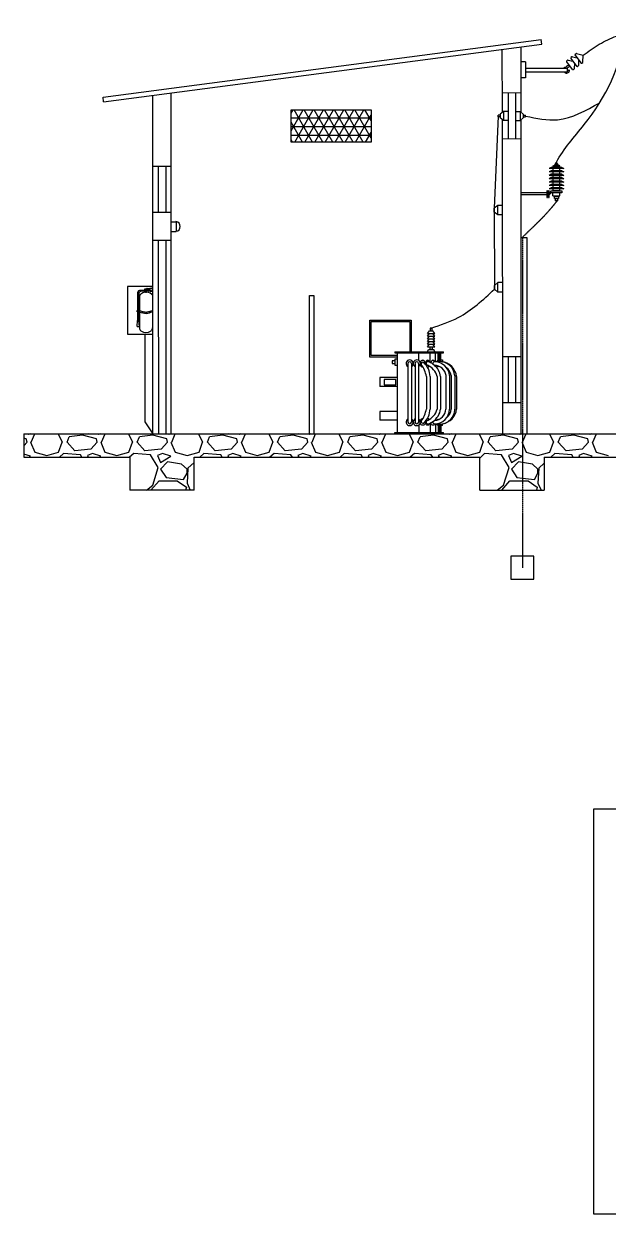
# Model space of a CAD drawing. Header units: millimetres. Extents: x -16096 to -1914, y 2268 to 15991.
# Drawn here: x -16096 to -9752, y 3068 to 15991 of the extents above; entities that cross this region are included whole.
import ezdxf

# ---------------------------------------------------------------- set-up
doc = ezdxf.new("R2010")
doc.units = ezdxf.units.MM
doc.linetypes.add('ACAD_ISO04W100', pattern=[30, 24, -3, 0, -3])
for name, color, linetype, lineweight in [('ATERRAMENTO', 1, 'ACAD_ISO04W100', 9), ('C ALIMENTAÇÃO', 6, 'Continuous', 60), ('EQUIPAMENTOS', 2, 'Continuous', 30)]:
    doc.layers.add(name, color=color, linetype=linetype, lineweight=lineweight)

msp = doc.modelspace()

# ---------------------------------------------------------------- hatches: boundary and pattern name
at = {"lineweight": -2}
h = msp.add_hatch(dxfattribs=at)
h.set_pattern_fill('NET3', color=256, scale=30)
h.set_pattern_definition([(0, (3879.74, 17.905), (0, 95.25), []), (60, (3879.74, 17.905), (-82.4889, 47.625), []), (120, (3879.74, 17.905), (-82.4889, -47.625), [])])
h.paths.add_polyline_path([(-13195, 15058), (-13195, 14708), (-12325, 14708), (-12325, 15058)])
at = {"layer": 'EQUIPAMENTOS', "lineweight": -2}
h = msp.add_hatch(color=256, dxfattribs=at)
h.dxf.hatch_style = 1
h.paths.add_polyline_path([(-10408, 14106), (-10404, 14106), (-10404, 14179), (-10408, 14179)])
h = msp.add_hatch(color=256, dxfattribs=at)
h.dxf.hatch_style = 1
h.paths.add_polyline_path([(-10276, 14179), (-10276, 14183), (-10349, 14183), (-10349, 14179)])
h = msp.add_hatch(color=256, dxfattribs=at)
h.dxf.hatch_style = 1
h.paths.add_polyline_path([(-10313, 14123), (-10330, 14123), (-10330, 14116), (-10313, 14116)])
h.paths.add_polyline_path([(-10295, 14123), (-10313, 14123), (-10313, 14116), (-10295, 14116)])

# ---------------------------------------------------------------- linework, layer by layer
at = {"lineweight": -2}
for p, q in [((-15235, 15194), (-10479, 15821)), ((-15231, 15144), (-10472, 15771)), ((-10472, 15771), (-10479, 15821)), ((-10900, 15030), (-10901, 15715)), ((-10696, 15030), (-10696, 15742)), ((-10651, 15578), (-10696, 15578)), ((-10651, 15578), (-10651, 15403)), ((-10651, 15510), (-10196, 15510)), ((-10196, 15510), (-10196, 15470)), ((-10651, 15403), (-10696, 15403)), ((-10651, 15470), (-10196, 15470)), ((-15231, 15144), (-15235, 15194)), ((-14696, 11541), (-14696, 15214)), ((-14496, 11541), (-14496, 15241)), ((-10696, 15241), (-10900, 15240)), ((-10838, 15240), (-10838, 14740)), ((-10758, 15241), (-10758, 14741)), ((-13195, 14708), (-13195, 15058)), ((-13195, 15058), (-12325, 15058)), ((-12325, 15058), (-12325, 14708)), ((-10923, 14999), (-10948, 14999)), ((-10948, 14981), (-10948, 14999)), ((-10888, 15040), (-10923, 15010)), ((-10923, 15010), (-10923, 14970)), ((-10838, 15040), (-10888, 15040)), ((-10888, 15040), (-10887, 14941)), ((-10758, 15041), (-10709, 15041)), ((-10709, 15041), (-10709, 14941)), ((-10709, 15041), (-10673, 15011)), ((-10673, 15011), (-10674, 14970)), ((-10673, 14999), (-10648, 14999)), ((-10648, 14982), (-10648, 14999)), ((-10923, 14981), (-10948, 14981)), ((-10887, 14941), (-10923, 14970)), ((-10896, 11541), (-10900, 14951)), ((-10838, 14941), (-10887, 14941)), ((-10758, 14941), (-10709, 14941)), ((-10709, 14941), (-10674, 14970)), ((-10696, 11541), (-10696, 14951)), ((-10673, 14982), (-10648, 14981)), ((-10696, 14741), (-10900, 14740)), ((-12325, 14708), (-13195, 14708)), ((-14496, 14441), (-14696, 14441)), ((-14636, 14441), (-14636, 13941)), ((-14556, 14441), (-14556, 13941)), ((-10416, 14179), (-10419, 14179)), ((-10404, 14179), (-10408, 14179)), ((-10393, 14179), (-10396, 14179)), ((-10951, 14020), (-10988, 13990)), ((-10988, 13947), (-10988, 13990)), ((-10899, 14020), (-10951, 14020)), ((-10951, 13916), (-10951, 14020)), ((-14496, 13941), (-14696, 13941)), ((-14496, 13843), (-14444, 13843)), ((-14444, 13843), (-14444, 13738)), ((-10951, 13916), (-10988, 13947)), ((-10899, 13916), (-10951, 13916)), ((-14496, 13738), (-14444, 13738)), ((-14696, 13641), (-14496, 13641)), ((-14636, 13641), (-14634, 11541)), ((-14556, 13641), (-14556, 11541)), ((-10696, 13673), (-10636, 13673)), ((-10636, 13673), (-10636, 11541)), ((-10950, 13183), (-10987, 13152)), ((-10898, 13183), (-10950, 13183)), ((-10950, 13079), (-10950, 13183)), ((-14696, 13141), (-14972, 13141)), ((-14972, 13141), (-14972, 12622)), ((-14861, 13072), (-14861, 12769)), ((-14846, 13072), (-14846, 12769)), ((-14779, 13097), (-14829, 13097)), ((-14779, 13087), (-14824, 13087)), ((-14764, 13114), (-14785, 13112)), ((-14785, 13112), (-14785, 13100)), ((-14785, 13100), (-14779, 13099)), ((-14779, 13076), (-14779, 13102)), ((-14766, 13102), (-14772, 13102)), ((-14769, 13102), (-14769, 13105)), ((-14769, 13105), (-14769, 13099)), ((-14761, 13114), (-14764, 13114)), ((-14761, 13113), (-14764, 13113)), ((-14761, 13113), (-14764, 13112)), ((-14753, 13115), (-14760, 13114)), ((-14758, 13107), (-14760, 13106)), ((-14759, 13076), (-14759, 13102)), ((-14710, 13092), (-14759, 13102)), ((-14756, 13107), (-14757, 13107)), ((-14754, 13111), (-14756, 13107)), ((-14754, 13111), (-14753, 13111)), ((-14706, 13120), (-14752, 13115)), ((-14752, 13111), (-14715, 13115)), ((-14715, 13115), (-14706, 13120)), ((-14710, 13092), (-14706, 13087)), ((-14710, 13087), (-14706, 13087)), ((-10987, 13110), (-10987, 13152)), ((-10950, 13079), (-10987, 13110)), ((-10898, 13079), (-10950, 13079)), ((-14841, 13025), (-14841, 12880)), ((-14699, 13045), (-14699, 12692)), ((-12996, 11541), (-12996, 13041)), ((-12996, 13041), (-12946, 13041)), ((-12946, 13041), (-12946, 11541)), ((-14865, 12865), (-14865, 12880)), ((-14861, 12880), (-14865, 12880)), ((-14861, 12865), (-14865, 12865)), ((-14841, 12880), (-14846, 12880)), ((-14841, 12865), (-14846, 12865)), ((-14841, 12865), (-14841, 12692)), ((-14867, 12704), (-14861, 12769)), ((-14867, 12704), (-14842, 12704)), ((-14842, 12704), (-14846, 12769)), ((-14696, 12691), (-14696, 12691)), ((-12339, 12374), (-12339, 12774)), ((-12339, 12774), (-11889, 12774)), ((-12324, 12389), (-12324, 12759)), ((-12324, 12759), (-11904, 12759)), ((-11904, 12759), (-11904, 12429)), ((-11889, 12774), (-11889, 12429)), ((-14972, 12622), (-14696, 12622)), ((-14781, 12622), (-14781, 11669)), ((-12039, 12374), (-12339, 12374)), ((-12039, 12389), (-12324, 12389)), ((-10697, 12376), (-10897, 12376)), ((-10837, 12376), (-10837, 11876)), ((-10757, 12376), (-10757, 11876)), ((-10697, 11876), (-10897, 11876)), ((-14781, 11669), (-14696, 11541)), ((-16096, 11541), (-16096, 11285)), ((-16096, 11541), (-9296, 11541)), ((-14496, 11541), (-10696, 11541)), ((-10896, 11541), (-10696, 11541)), ((-16096, 11285), (-14946, 11285)), ((-14946, 11285), (-14946, 10930)), ((-14246, 11285), (-11146, 11285)), ((-14246, 10930), (-14246, 11285)), ((-11146, 10930), (-11146, 11285)), ((-10446, 11285), (-9296, 11285)), ((-10446, 11285), (-10446, 10930)), ((-14246, 10930), (-14946, 10930)), ((-11146, 10930), (-10446, 10930)), ((-10808, 10211), (-10808, 9961)), ((-10558, 10211), (-10808, 10211)), ((-10558, 9961), (-10558, 10211)), ((-10808, 9961), (-10558, 9961)), ((-9909, 7468), (-6509, 7468)), ((-9909, 3068), (-9909, 7468)), ((-9039, 3068), (-9909, 3068))]:
    msp.add_line(p, q, dxfattribs=at)
at = {"linetype": 'Continuous', "lineweight": -2}
for p, q in [((-16046, 11532), (-16096, 11536)), ((-16029, 11541), (-16046, 11532)), ((-16015, 11448), (-15976, 11541)), ((-15723, 11541), (-15680, 11448)), ((-15627, 11448), (-15604, 11509)), ((-15459, 11524), (-15604, 11509)), ((-15307, 11486), (-15459, 11524)), ((-15284, 11532), (-15395, 11541)), ((-15267, 11541), (-15284, 11532)), ((-15253, 11448), (-15214, 11541)), ((-14961, 11541), (-14918, 11448)), ((-14865, 11448), (-14842, 11509)), ((-14697, 11524), (-14842, 11509)), ((-14545, 11486), (-14697, 11524)), ((-14522, 11532), (-14633, 11541)), ((-14505, 11541), (-14522, 11532)), ((-14491, 11448), (-14452, 11541)), ((-14199, 11541), (-14156, 11448)), ((-14103, 11448), (-14080, 11509)), ((-13935, 11524), (-14080, 11509)), ((-13783, 11486), (-13935, 11524)), ((-13760, 11532), (-13871, 11541)), ((-13743, 11541), (-13760, 11532)), ((-13729, 11448), (-13690, 11541)), ((-13437, 11541), (-13394, 11448)), ((-13341, 11448), (-13318, 11509)), ((-13173, 11524), (-13318, 11509)), ((-13021, 11486), (-13173, 11524)), ((-12998, 11532), (-13109, 11541)), ((-12981, 11541), (-12998, 11532)), ((-12967, 11448), (-12928, 11541)), ((-12675, 11541), (-12632, 11448)), ((-12579, 11448), (-12556, 11509)), ((-12411, 11524), (-12556, 11509)), ((-12259, 11486), (-12411, 11524)), ((-12236, 11532), (-12347, 11541)), ((-12219, 11541), (-12236, 11532)), ((-12205, 11448), (-12166, 11541)), ((-11913, 11541), (-11870, 11448)), ((-11817, 11448), (-11794, 11509)), ((-11649, 11524), (-11794, 11509)), ((-11497, 11486), (-11649, 11524)), ((-11474, 11532), (-11585, 11541)), ((-11457, 11541), (-11474, 11532)), ((-11443, 11448), (-11404, 11541)), ((-11151, 11541), (-11108, 11448)), ((-11055, 11448), (-11032, 11509)), ((-10887, 11524), (-11032, 11509)), ((-10735, 11486), (-10887, 11524)), ((-10712, 11532), (-10823, 11541)), ((-10695, 11541), (-10712, 11532)), ((-10681, 11448), (-10642, 11541)), ((-10389, 11541), (-10346, 11448)), ((-10293, 11448), (-10270, 11509)), ((-10125, 11524), (-10270, 11509)), ((-9973, 11486), (-10125, 11524)), ((-9950, 11532), (-10061, 11541)), ((-9933, 11541), (-9950, 11532)), ((-9919, 11448), (-9880, 11541)), ((-16069, 11486), (-16096, 11493)), ((-16061, 11448), (-16096, 11409)), ((-16061, 11448), (-16069, 11486)), ((-16023, 11448), (-15977, 11341)), ((-15718, 11341), (-15680, 11448)), ((-15543, 11356), (-15627, 11448)), ((-15299, 11448), (-15368, 11372)), ((-15299, 11448), (-15307, 11486)), ((-15261, 11448), (-15215, 11341)), ((-14956, 11341), (-14918, 11448)), ((-14781, 11356), (-14865, 11448)), ((-14537, 11448), (-14606, 11372)), ((-14537, 11448), (-14545, 11486)), ((-14499, 11448), (-14453, 11341)), ((-14194, 11341), (-14156, 11448)), ((-14019, 11356), (-14103, 11448)), ((-13775, 11448), (-13844, 11372)), ((-13775, 11448), (-13783, 11486)), ((-13737, 11448), (-13691, 11341)), ((-13432, 11341), (-13394, 11448)), ((-13257, 11356), (-13341, 11448)), ((-13013, 11448), (-13082, 11372)), ((-13013, 11448), (-13021, 11486)), ((-12975, 11448), (-12929, 11341)), ((-12670, 11341), (-12632, 11448)), ((-12495, 11356), (-12579, 11448)), ((-12251, 11448), (-12320, 11372)), ((-12251, 11448), (-12259, 11486)), ((-12213, 11448), (-12167, 11341)), ((-11908, 11341), (-11870, 11448)), ((-11733, 11356), (-11817, 11448)), ((-11489, 11448), (-11558, 11372)), ((-11489, 11448), (-11497, 11486)), ((-11451, 11448), (-11405, 11341)), ((-11146, 11341), (-11108, 11448)), ((-10971, 11356), (-11055, 11448)), ((-10727, 11448), (-10796, 11372)), ((-10727, 11448), (-10735, 11486)), ((-10689, 11448), (-10683, 11434)), ((-10683, 11434), (-10643, 11341)), ((-10384, 11341), (-10346, 11448)), ((-10209, 11356), (-10293, 11448)), ((-9965, 11448), (-10034, 11372)), ((-9965, 11448), (-9973, 11486)), ((-9927, 11448), (-9881, 11341)), ((-16023, 11296), (-16096, 11320)), ((-16041, 11285), (-16023, 11296)), ((-15977, 11341), (-15848, 11303)), ((-15848, 11303), (-15718, 11341)), ((-15665, 11326), (-15710, 11285)), ((-15482, 11311), (-15665, 11326)), ((-15368, 11372), (-15543, 11356)), ((-15466, 11285), (-15482, 11311)), ((-15352, 11326), (-15406, 11303)), ((-15406, 11303), (-15398, 11285)), ((-15261, 11296), (-15352, 11326)), ((-15279, 11285), (-15261, 11296)), ((-15215, 11341), (-15086, 11303)), ((-15086, 11303), (-14956, 11341)), ((-14903, 11326), (-14948, 11285)), ((-14720, 11311), (-14903, 11326)), ((-14606, 11372), (-14781, 11356)), ((-14636, 11174), (-14720, 11311)), ((-14590, 11326), (-14644, 11303)), ((-14644, 11303), (-14613, 11227)), ((-14613, 11227), (-14499, 11296)), ((-14499, 11296), (-14590, 11326)), ((-14453, 11341), (-14324, 11303)), ((-14324, 11303), (-14194, 11341)), ((-14141, 11326), (-14186, 11285)), ((-13958, 11311), (-14141, 11326)), ((-13844, 11372), (-14019, 11356)), ((-13942, 11285), (-13958, 11311)), ((-13828, 11326), (-13882, 11303)), ((-13882, 11303), (-13874, 11285)), ((-13737, 11296), (-13828, 11326)), ((-13755, 11285), (-13737, 11296)), ((-13691, 11341), (-13562, 11303)), ((-13562, 11303), (-13432, 11341)), ((-13379, 11326), (-13424, 11285)), ((-13196, 11311), (-13379, 11326)), ((-13082, 11372), (-13257, 11356)), ((-13180, 11285), (-13196, 11311)), ((-13066, 11326), (-13120, 11303)), ((-13120, 11303), (-13112, 11285)), ((-12975, 11296), (-13066, 11326)), ((-12993, 11285), (-12975, 11296)), ((-12929, 11341), (-12800, 11303)), ((-12800, 11303), (-12670, 11341)), ((-12617, 11326), (-12662, 11285)), ((-12434, 11311), (-12617, 11326)), ((-12320, 11372), (-12495, 11356)), ((-12418, 11285), (-12434, 11311)), ((-12304, 11326), (-12358, 11303)), ((-12358, 11303), (-12350, 11285)), ((-12213, 11296), (-12304, 11326)), ((-12231, 11285), (-12213, 11296)), ((-12167, 11341), (-12038, 11303)), ((-12038, 11303), (-11908, 11341)), ((-11855, 11326), (-11900, 11285)), ((-11672, 11311), (-11855, 11326)), ((-11558, 11372), (-11733, 11356)), ((-11656, 11285), (-11672, 11311)), ((-11542, 11326), (-11596, 11303)), ((-11596, 11303), (-11588, 11285)), ((-11451, 11296), (-11542, 11326)), ((-11469, 11285), (-11451, 11296)), ((-11405, 11341), (-11276, 11303)), ((-11276, 11303), (-11146, 11341)), ((-11093, 11326), (-11146, 11277)), ((-10910, 11311), (-11093, 11326)), ((-10796, 11372), (-10971, 11356)), ((-10826, 11174), (-10910, 11311)), ((-10780, 11326), (-10834, 11303)), ((-10834, 11303), (-10803, 11227)), ((-10803, 11227), (-10689, 11296)), ((-10689, 11296), (-10780, 11326)), ((-10643, 11341), (-10514, 11303)), ((-10514, 11303), (-10384, 11341)), ((-10331, 11326), (-10376, 11285)), ((-10148, 11311), (-10331, 11326)), ((-10034, 11372), (-10209, 11356)), ((-10132, 11285), (-10148, 11311)), ((-10018, 11326), (-10072, 11303)), ((-10072, 11303), (-10064, 11285)), ((-9927, 11296), (-10018, 11326)), ((-9945, 11285), (-9927, 11296)), ((-9881, 11341), (-9752, 11303)), ((-14697, 10983), (-14636, 11174)), ((-14537, 11235), (-14613, 11158)), ((-14613, 11158), (-14552, 11067)), ((-14385, 11212), (-14537, 11235)), ((-14324, 11158), (-14385, 11212)), ((-14316, 11166), (-14324, 11006)), ((-14324, 11113), (-14324, 11158)), ((-14246, 11230), (-14316, 11166)), ((-10887, 10983), (-10826, 11174)), ((-10727, 11235), (-10803, 11158)), ((-10803, 11158), (-10742, 11067)), ((-10683, 11228), (-10727, 11235)), ((-10575, 11212), (-10683, 11228)), ((-10514, 11158), (-10575, 11212)), ((-10506, 11166), (-10514, 11006)), ((-10514, 11113), (-10514, 11158)), ((-10446, 11220), (-10506, 11166)), ((-14718, 10930), (-14628, 11029)), ((-14628, 11029), (-14430, 11029)), ((-14552, 11067), (-14362, 11044)), ((-14430, 11029), (-14331, 10960)), ((-14362, 11044), (-14324, 11113)), ((-14324, 11006), (-14291, 10930)), ((-10908, 10930), (-10818, 11029)), ((-10818, 11029), (-10683, 11029)), ((-10742, 11067), (-10683, 11060)), ((-10683, 11060), (-10552, 11044)), ((-10683, 11029), (-10620, 11029)), ((-10620, 11029), (-10521, 10960)), ((-10552, 11044), (-10514, 11113)), ((-10514, 11006), (-10481, 10930)), ((-14766, 10930), (-14697, 10983)), ((-14331, 10960), (-14340, 10930)), ((-10956, 10930), (-10887, 10983)), ((-10521, 10960), (-10530, 10930))]:
    msp.add_line(p, q, dxfattribs=at)
at = {"lineweight": -2}
for centre, radius in [((-14769, 13102), 10), ((-14769, 13102), 9), ((-14769, 13102), 3.23), ((-14764, 13112), 0.392)]:
    msp.add_circle(centre, radius, dxfattribs=at)
for centre, radius, start, end in [((-14450, 13791), 52.7, 276.0918, 83.9082), ((-14832, 13068), 29.4, 84.7894, 173.1337), ((-14825, 13065), 22, 86.9419, 163.1334), ((-14801, 13025), 40, 127.1524, 180), ((-14769, 12983), 93.9, 96.1149, 127.1524), ((-14769, 12983), 93.9, 41.532, 83.8851), ((-14801, 12692), 40, 180, 233.7973), ((-14739, 12692), 40, 306.2027, 0), ((-14770, 12734), 93.2, 233.7973, 306.2027)]:
    msp.add_arc(centre, radius, start, end, dxfattribs=at)
msp.add_ellipse((-14757, 13113), major_axis=(-1.02, 7.32), ratio=0.638189, dxfattribs=at)
for points in [[(-14785, 13106), (-14782, 13104), (-14780, 13105), (-14778, 13105)], [(-14779, 13086), (-14770, 13084), (-14759, 13086)], [(-14759, 13096), (-14750, 13095), (-14742, 13091), (-14728, 13091), (-14721, 13087), (-14710, 13087)], [(-14841, 12865), (-14766, 12848), (-14699, 12865)], [(-14861, 12789), (-14853, 12788), (-14846, 12789)], [(-14861, 12769), (-14853, 12768), (-14846, 12769)]]:
    msp.add_spline(points, degree=3, dxfattribs=at)
for points, knots in [([(-14779, 13080), (-14779, 13080), (-14779, 13080), (-14778, 13080), (-14777, 13080), (-14775, 13080), (-14774, 13079), (-14772, 13079), (-14771, 13079), (-14770, 13079), (-14770, 13079), (-14769, 13079), (-14768, 13079), (-14767, 13079), (-14766, 13079), (-14763, 13080), (-14762, 13080), (-14759, 13080), (-14759, 13080), (-14759, 13081)], [1.162285, 1.162285, 1.162285, 1.162285, 1.474888, 1.474888, 4.424663, 4.424663, 6.742608, 6.742608, 8.556624, 8.556624, 9.696752, 9.696752, 10.836881, 10.836881, 13.117138, 13.117138, 18.383537, 18.383537, 19.16198, 19.16198, 19.16198, 19.16198]), ([(-14757, 13120), (-14758, 13120), (-14758, 13119), (-14759, 13119), (-14759, 13119), (-14759, 13118), (-14760, 13118), (-14760, 13117), (-14760, 13116), (-14760, 13115), (-14760, 13114), (-14760, 13112), (-14760, 13111), (-14759, 13109), (-14759, 13109), (-14758, 13108), (-14758, 13107), (-14757, 13107), (-14756, 13107), (-14756, 13107), (-14755, 13107), (-14755, 13107), (-14754, 13108), (-14754, 13108), (-14754, 13109), (-14753, 13110), (-14753, 13110), (-14753, 13112), (-14753, 13112), (-14753, 13114), (-14753, 13115), (-14753, 13116), (-14754, 13117), (-14754, 13118), (-14755, 13118), (-14755, 13119), (-14756, 13119), (-14757, 13120), (-14757, 13120), (-14757, 13120), (-14757, 13120), (-14757, 13120)], [0, 0, 0, 0, 0.285789, 0.285789, 0.571579, 0.571579, 0.857368, 0.857368, 1.143157, 1.143157, 1.554146, 1.554146, 1.965134, 1.965134, 2.376122, 2.376122, 2.695797, 2.695797, 3.015471, 3.015471, 3.335145, 3.335145, 3.65482, 3.65482, 3.974494, 3.974494, 4.294168, 4.294168, 4.613843, 4.613843, 4.933517, 4.933517, 5.253191, 5.253191, 5.572866, 5.572866, 5.89254, 5.89254, 6.212214, 6.212214, 6.283185, 6.283185, 6.283185, 6.283185]), ([(-14841, 12880), (-14830, 12876), (-14824, 12874), (-14814, 12870), (-14809, 12869), (-14799, 12866), (-14794, 12865), (-14784, 12863), (-14780, 12863), (-14773, 12862), (-14772, 12862), (-14769, 12862), (-14768, 12862), (-14765, 12862), (-14764, 12862), (-14760, 12863), (-14758, 12863), (-14753, 12863), (-14749, 12864), (-14741, 12866), (-14737, 12867), (-14727, 12870), (-14721, 12872), (-14711, 12875), (-14708, 12876), (-14699, 12880)], [0, 0, 0, 0, 16.598007, 16.598007, 33.196013, 33.196013, 49.79402, 49.79402, 66.392027, 66.392027, 73.257105, 73.257105, 76.60497, 76.60497, 83.3007, 83.3007, 89.99643, 89.99643, 103.38789, 103.38789, 116.77935, 116.77935, 137.217243, 137.217243, 146.540199, 146.540199, 146.540199, 146.540199]), ([(-14861, 12784), (-14859, 12783), (-14854, 12782), (-14848, 12783), (-14846, 12784)], [0, 0, 0, 0, 7.13002, 15.519382, 15.519382, 15.519382, 15.519382]), ([(-14861, 12779), (-14859, 12778), (-14859, 12778), (-14858, 12778), (-14857, 12777), (-14856, 12777), (-14855, 12777), (-14854, 12777), (-14854, 12777), (-14852, 12777), (-14851, 12777), (-14850, 12778), (-14849, 12778), (-14849, 12778), (-14849, 12778), (-14846, 12780)], [0, 0, 0, 0, 1.335042, 1.335042, 4.005125, 4.005125, 6.15749, 6.15749, 8.345678, 8.345678, 11.642915, 11.642915, 14.940152, 14.940152, 15.519382, 15.519382, 15.519382, 15.519382]), ([(-14861, 12774), (-14859, 12773), (-14854, 12772), (-14848, 12773), (-14846, 12774)], [0, 0, 0, 0, 7.13002, 15.519382, 15.519382, 15.519382, 15.519382])]:
    msp.add_open_spline(points, degree=3, knots=knots, dxfattribs=at)
at = {"layer": 'ATERRAMENTO', "lineweight": -2, "ltscale": 0.1}
msp.add_line((-10683, 13673), (-10683, 10086), dxfattribs=at)
at = {"layer": 'ATERRAMENTO', "lineweight": -2}
msp.add_arc((-10679, 13673), 4, 156.9052, 180, dxfattribs=at)
at = {"layer": 'ATERRAMENTO', "lineweight": -2, "ltscale": 0.1}
msp.add_open_spline([(-10313, 14062), (-10357, 14006), (-10431, 13915), (-10611, 13743), (-10683, 13674)], degree=3, knots=[0, 0, 0, 0, 331.183256, 549.219612, 549.219612, 549.219612, 549.219612], dxfattribs=at)
at = {"layer": 'C ALIMENTAÇÃO', "lineweight": -2}
for p, q in [((-10948, 14990), (-10988, 13990)), ((-10988, 13990), (-10987, 13110))]:
    msp.add_line(p, q, dxfattribs=at)
for points in [[(-10023, 15650), (-9848, 15770), (-9662, 15858), (-9113, 15991)], [(-10648, 14990), (-10301, 14950), (-9844, 15135)], [(-11673, 12688), (-11379, 12803), (-10987, 13110)]]:
    msp.add_spline(points, degree=3, dxfattribs=at)
msp.add_open_spline([(-10313, 14490), (-10237, 14635), (-9865, 15033), (-9595, 15537), (-9592, 15883)], degree=3, knots=[0, 0, 0, 0, 497.121642, 1567.918612, 1567.918612, 1567.918612, 1567.918612], dxfattribs=at)
at = {"layer": 'EQUIPAMENTOS', "lineweight": -2}
for p, q in [((-10111, 15649), (-10048, 15566)), ((-10100, 15666), (-10109, 15659)), ((-10094, 15668), (-10025, 15652)), ((-10026, 15577), (-10022, 15648)), ((-10203, 15579), (-10141, 15496)), ((-10192, 15596), (-10202, 15589)), ((-10166, 15530), (-10197, 15510)), ((-10186, 15598), (-10136, 15586)), ((-10157, 15614), (-10095, 15531)), ((-10146, 15631), (-10156, 15624)), ((-10140, 15633), (-10090, 15621)), ((-10118, 15507), (-10115, 15559)), ((-10084, 15530), (-10075, 15537)), ((-10072, 15542), (-10069, 15594)), ((-10038, 15565), (-10028, 15572)), ((-10131, 15495), (-10121, 15502)), ((-10320, 14472), (-10320, 14480)), ((-10320, 14480), (-10305, 14480)), ((-10315, 14480), (-10315, 14490)), ((-10315, 14490), (-10311, 14490)), ((-10315, 14489), (-10311, 14489)), ((-10315, 14481), (-10311, 14481)), ((-10311, 14480), (-10311, 14490)), ((-10305, 14472), (-10305, 14480)), ((-10370, 14432), (-10394, 14420)), ((-10232, 14420), (-10394, 14420)), ((-10370, 14395), (-10394, 14383)), ((-10232, 14383), (-10394, 14383)), ((-10370, 14358), (-10394, 14346)), ((-10232, 14346), (-10394, 14346)), ((-10255, 14432), (-10370, 14432)), ((-10255, 14395), (-10370, 14395)), ((-10255, 14358), (-10370, 14358)), ((-10349, 14449), (-10328, 14462)), ((-10349, 14179), (-10349, 14449)), ((-10349, 14449), (-10276, 14449)), ((-10328, 14462), (-10328, 14472)), ((-10328, 14472), (-10297, 14472)), ((-10328, 14462), (-10297, 14462)), ((-10297, 14462), (-10297, 14472)), ((-10276, 14449), (-10297, 14462)), ((-10276, 14179), (-10276, 14449)), ((-10255, 14432), (-10232, 14420)), ((-10255, 14395), (-10232, 14383)), ((-10255, 14358), (-10232, 14346)), ((-10370, 14321), (-10394, 14309)), ((-10232, 14309), (-10394, 14309)), ((-10370, 14284), (-10394, 14272)), ((-10232, 14272), (-10394, 14272)), ((-10370, 14247), (-10394, 14235)), ((-10232, 14235), (-10394, 14235)), ((-10255, 14321), (-10370, 14321)), ((-10255, 14284), (-10370, 14284)), ((-10255, 14247), (-10370, 14247)), ((-10255, 14321), (-10232, 14309)), ((-10255, 14284), (-10232, 14272)), ((-10255, 14247), (-10232, 14235)), ((-10419, 14155), (-10696, 14155)), ((-10419, 14134), (-10696, 14134)), ((-10419, 14179), (-10419, 14106)), ((-10419, 14106), (-10416, 14106)), ((-10416, 14106), (-10416, 14179)), ((-10396, 14150), (-10416, 14150)), ((-10396, 14134), (-10416, 14134)), ((-10408, 14179), (-10408, 14106)), ((-10408, 14106), (-10404, 14106)), ((-10404, 14106), (-10404, 14179)), ((-10396, 14179), (-10396, 14106)), ((-10396, 14106), (-10393, 14106)), ((-10370, 14210), (-10394, 14198)), ((-10232, 14198), (-10394, 14198)), ((-10393, 14106), (-10393, 14179)), ((-10376, 14174), (-10393, 14150)), ((-10371, 14155), (-10393, 14134)), ((-10364, 14174), (-10376, 14174)), ((-10371, 14174), (-10371, 14179)), ((-10371, 14179), (-10254, 14179)), ((-10254, 14155), (-10371, 14155)), ((-10255, 14210), (-10370, 14210)), ((-10351, 14123), (-10351, 14155)), ((-10351, 14123), (-10275, 14123)), ((-10349, 14183), (-10276, 14183)), ((-10335, 14096), (-10335, 14116)), ((-10335, 14116), (-10291, 14116)), ((-10335, 14096), (-10291, 14096)), ((-10330, 14116), (-10330, 14123)), ((-10325, 14068), (-10325, 14096)), ((-10301, 14096), (-10301, 14068)), ((-10295, 14116), (-10295, 14123)), ((-10291, 14116), (-10291, 14096)), ((-10275, 14123), (-10275, 14155)), ((-10255, 14210), (-10232, 14198)), ((-10254, 14179), (-10254, 14155)), ((-10301, 14068), (-10325, 14068)), ((-10317, 14068), (-10317, 14062)), ((-10317, 14062), (-10309, 14062)), ((-10309, 14068), (-10309, 14062)), ((-11683, 12688), (-11683, 12659)), ((-11664, 12688), (-11683, 12688)), ((-11664, 12659), (-11664, 12688)), ((-11712, 12630), (-11693, 12659)), ((-11712, 12602), (-11693, 12630)), ((-11712, 12630), (-11635, 12630)), ((-11712, 12573), (-11693, 12602)), ((-11712, 12602), (-11635, 12602)), ((-11712, 12544), (-11693, 12573)), ((-11712, 12573), (-11635, 12573)), ((-11712, 12515), (-11693, 12544)), ((-11712, 12544), (-11635, 12544)), ((-11693, 12659), (-11654, 12659)), ((-11693, 12630), (-11654, 12630)), ((-11693, 12602), (-11654, 12602)), ((-11693, 12573), (-11654, 12573)), ((-11693, 12544), (-11654, 12544)), ((-11635, 12630), (-11654, 12659)), ((-11635, 12602), (-11654, 12630)), ((-11635, 12573), (-11654, 12602)), ((-11635, 12544), (-11654, 12573)), ((-11635, 12515), (-11654, 12544)), ((-12068, 12429), (-11541, 12429)), ((-12068, 12429), (-12068, 12420)), ((-11570, 12420), (-12068, 12420)), ((-12068, 12420), (-11541, 12420)), ((-12039, 11553), (-12039, 12420)), ((-11808, 12335), (-11808, 12420)), ((-11712, 12486), (-11693, 12515)), ((-11712, 12515), (-11635, 12515)), ((-11712, 12486), (-11635, 12486)), ((-11712, 12429), (-11702, 12457)), ((-11702, 12457), (-11644, 12457)), ((-11693, 12515), (-11654, 12515)), ((-11683, 12457), (-11683, 12486)), ((-11664, 12457), (-11683, 12457)), ((-11683, 12314), (-11683, 12420)), ((-11664, 12486), (-11664, 12457)), ((-11635, 12486), (-11654, 12515)), ((-11635, 12429), (-11644, 12457)), ((-11625, 12323), (-11625, 12420)), ((-11596, 12338), (-11596, 12420)), ((-11582, 12325), (-11582, 12419)), ((-11570, 12325), (-11570, 12420)), ((-11541, 12420), (-11541, 12429)), ((-12097, 12333), (-12097, 12304)), ((-12068, 12333), (-12097, 12333)), ((-12097, 12304), (-12068, 12304)), ((-12068, 12352), (-12068, 12285)), ((-12039, 12352), (-12068, 12352)), ((-12068, 12285), (-12039, 12285)), ((-11926, 12304), (-11926, 11668)), ((-11888, 12304), (-11888, 11668)), ((-11849, 12304), (-11849, 11668)), ((-11811, 12304), (-11811, 11668)), ((-11570, 12325), (-11570, 12343)), ((-11570, 12343), (-11551, 12343)), ((-11561, 12323), (-11551, 12323)), ((-11551, 12343), (-11551, 12322)), ((-12039, 12150), (-12232, 12150)), ((-12232, 12150), (-12232, 12054)), ((-11725, 12162), (-11725, 11809)), ((-11686, 12162), (-11686, 11809)), ((-11609, 12162), (-11609, 11809)), ((-11571, 12162), (-11571, 11809)), ((-11513, 12172), (-11513, 11809)), ((-11474, 12172), (-11474, 11809)), ((-11455, 12172), (-11455, 11809)), ((-11417, 12172), (-11417, 11809)), ((-11397, 12162), (-11397, 11809)), ((-12039, 12054), (-12232, 12054)), ((-12183, 12131), (-12183, 12073)), ((-12058, 12131), (-12183, 12131)), ((-12183, 12073), (-12058, 12073)), ((-12058, 12073), (-12058, 12131)), ((-12039, 11784), (-12232, 11784)), ((-12232, 11784), (-12232, 11688)), ((-12039, 11688), (-12232, 11688)), ((-11808, 11637), (-11808, 11553)), ((-11683, 11657), (-11683, 11553)), ((-11625, 11648), (-11625, 11553)), ((-11596, 11633), (-11596, 11553)), ((-11584, 11646), (-11584, 11552)), ((-11570, 11646), (-11570, 11551)), ((-11570, 11646), (-11570, 11629)), ((-11558, 11648), (-11551, 11648)), ((-11551, 11629), (-11551, 11649)), ((-12068, 11553), (-11541, 11553)), ((-12068, 11543), (-12068, 11553)), ((-12068, 11543), (-11541, 11543)), ((-11551, 11629), (-11570, 11629)), ((-11541, 11543), (-11541, 11553))]:
    msp.add_line(p, q, dxfattribs=at)
for points in [[(-11765, 12338, 0.124474), (-11776, 12336, 0.105733), (-11785, 12328, 0.086865), (-11791, 12316, 0.077025), (-11793, 12302, 0.077025), (-11791, 12288, 0.086865), (-11785, 12276, 0.105733), (-11776, 12268, 0.124474), (-11765, 12266, 0.030527), (-11763, 12266, 0.105733)], [(-11738, 12298, 0.023333), (-11737, 12302, 0.077025), (-11740, 12316, 0.086865), (-11746, 12328, 0.105733), (-11755, 12336, 0.124474), (-11765, 12338, 0.124474)], [(-11712, 12338, 0.143664), (-11720, 12336, 0.107177), (-11729, 12327, 0.078117), (-11734, 12316, 0.065376), (-11736, 12301, 0.023268), (-11736, 12295, 0.078117)], [(-11690, 12317, 0.067728), (-11695, 12327, 0.107177), (-11703, 12336, 0.143664), (-11712, 12338)], [(-11654, 12338, 0.143664), (-11663, 12336, 0.107177), (-11671, 12327, 0.078117), (-11676, 12316, 0.019338), (-11677, 12311, 0.065376)], [(-11634, 12323, 0.029834), (-11637, 12327, 0.107177), (-11645, 12336, 0.143664), (-11654, 12338, 0.143664)], [(-11633, 12281, 0.134214), (-11632, 12284)], [(-11588, 12325, -0.032091), (-11590, 12329, 0.099714), (-11595, 12337, 0.194489), (-11600, 12339, 0.194489), (-11605, 12337, 0.099714), (-11610, 12329, 0.04089), (-11613, 12321)], [(-11610, 12280, 0.016369), (-11605, 12274, 0.194489), (-11600, 12272, 0.194489), (-11595, 12274, -0.410116), (-11593, 12274)], [(-11713, 12263, 0.02705), (-11712, 12263, 0.143664), (-11703, 12266, 0.107177), (-11695, 12274, 0.004622), (-11694, 12275, 0.065376)], [(-11792, 11677, -0.032489), (-11791, 11683, -0.086865), (-11785, 11695, -0.105733), (-11776, 11703, -0.137189), (-11763, 11706, -0.137189)], [(-11765, 11633, -0.124474), (-11776, 11635, -0.105733), (-11785, 11643, -0.086865), (-11791, 11655, -0.029325), (-11792, 11660, -0.029325)], [(-11738, 11673, -0.023333), (-11737, 11669, -0.077025), (-11740, 11655, -0.086865), (-11746, 11643, -0.105733), (-11755, 11635, -0.124474), (-11765, 11633, -0.124474)], [(-11712, 11633, -0.143664), (-11720, 11635, -0.107177), (-11729, 11644, -0.078117), (-11734, 11655, -0.065376), (-11736, 11670, -0.023268), (-11736, 11676, -0.078117)], [(-11713, 11708, -0.02705), (-11712, 11708, -0.143664), (-11703, 11705, -0.118353), (-11695, 11697), (-11695, 11697)], [(-11690, 11654, -0.067728), (-11695, 11644, -0.107177), (-11703, 11635, -0.143664), (-11712, 11633)], [(-11654, 11633, -0.143664), (-11663, 11635, -0.107177), (-11671, 11644, -0.078117), (-11676, 11655, -0.019338), (-11677, 11660, -0.065376)], [(-11634, 11648, -0.029834), (-11637, 11644, -0.107177), (-11645, 11635, -0.143664), (-11654, 11633, -0.143664)], [(-11633, 11690, -0.149533), (-11632, 11687)], [(-11588, 11646, 0.032091), (-11590, 11642, -0.099714), (-11595, 11634, -0.194489), (-11600, 11632, -0.194489), (-11605, 11634, -0.099714), (-11610, 11642, -0.039739), (-11613, 11650, -0.039739)], [(-11610, 11691, -0.038393), (-11605, 11697, -0.194489), (-11600, 11699, -0.195345), (-11593, 11696)]]:
    msp.add_lwpolyline(points, format="xyb", dxfattribs=at)
for centre, radius, start, end in [((-10105, 15653), 7.28, 127.0274, 217.0274), ((-10095, 15660), 7.28, 77.1056, 127.0274), ((-10025, 15648), 3.64, 356.9492, 77.1056), ((-10198, 15583), 7.28, 127.0274, 217.0274), ((-10188, 15591), 7.28, 77.1056, 127.0274), ((-10151, 15618), 7.28, 127.0274, 217.0274), ((-10142, 15626), 7.28, 77.1056, 127.0274), ((-10089, 15535), 7.28, 217.0274, 307.0274), ((-10079, 15543), 7.28, 307.0274, 356.9492), ((-10042, 15570), 7.28, 217.0274, 307.0274), ((-10033, 15578), 7.28, 307.0274, 356.9492), ((-10197, 15484), 8.83, 273.0575, 326.5302), ((-10185, 15476), 10.2, 305.2638, 0.2678), ((-10135, 15501), 7.28, 217.0274, 307.0274), ((-10125, 15508), 7.28, 307.0274, 356.9492), ((-11907, 12304), 38.5, 300, 240), ((-11907, 12304), 19.3, 0, 180), ((-11830, 12304), 38.5, 11.6155, 240), ((-11830, 12304), 19.3, 0, 180), ((-11830, 12304), 38.5, 300, 345.7879), ((-11763, 12297), 19.4, 60.2551, 187.125), ((-12024, 12111), 303, 9.6338, 37.0955), ((-11897, 12159), 211, 0.7196, 46.8419), ((-11710, 12304), 19.9, 65.2895, 255.9638), ((-11781, 12121), 177, 13.5288, 67.7755), ((-11770, 12133), 201, 55.1177, 71.152), ((-11636, 12304), 19.3, 95.0404, 265.6732), ((-11637, 12160), 163, 4.1019, 90.3389), ((-11770, 12133), 201, 8.4163, 49.0312), ((-11636, 12304), 19.3, 264.9596, 269.752), ((-11643, 12153), 132, 8.1679, 87.7072), ((-11591, 12305), 20, 79.277, 133.8944), ((-11583, 12158), 167, 95.1335, 95.2018), ((-11583, 12158), 167, 4.5934, 91.7535), ((-11579, 12141), 183, 6.5756, 84.3384), ((-11604, 12143), 151, 10.8688, 51.3451), ((-12024, 11860), 303, 322.9045, 350.3662), ((-11897, 11812), 211, 313.1581, 359.2804), ((-11781, 11850), 177, 292.2245, 346.4712), ((-11770, 11838), 201, 304.8823, 351.5837), ((-11637, 11810), 162, 269.567, 359.5189), ((-11643, 11816), 130, 272.0759, 356.8153), ((-11582, 11812), 166, 268.1348, 358.9986), ((-11579, 11830), 183, 279.7003, 353.4244), ((-11597, 11822), 142, 308.0011, 354.8343), ((-11907, 11668), 38.5, 120, 60), ((-11907, 11668), 19.3, 180, 0), ((-11830, 11668), 38.5, 120, 60), ((-11830, 11668), 19.3, 180, 0), ((-11763, 11674), 19.4, 172.875, 299.7449), ((-11710, 11667), 19.9, 104.0362, 294.7105), ((-11770, 11838), 201, 288.848, 304.8823), ((-11636, 11667), 19.3, 161.5287, 264.9596), ((-11636, 11667), 19.3, 94.3268, 95.0404), ((-11591, 11666), 20, 227.5777, 280.723)]:
    msp.add_arc(centre, radius, start, end, dxfattribs=at)
for points, knots in [([(-10178, 15545), (-10183, 15542), (-10199, 15528), (-10222, 15518), (-10232, 15510)], [0, 0, 0, 0, 7.21152, 26.324438, 26.324438, 26.324438, 26.324438]), ([(-10231, 15470), (-10223, 15463), (-10205, 15450), (-10189, 15462), (-10179, 15468)], [3.181382, 3.181382, 3.181382, 3.181382, 13.03723, 25.143378, 25.143378, 25.143378, 25.143378]), ([(-10189, 15480), (-10185, 15486), (-10176, 15498), (-10175, 15484), (-10175, 15476)], [0.776329, 0.776329, 0.776329, 0.776329, 7.742578, 14.537649, 14.537649, 14.537649, 14.537649])]:
    msp.add_open_spline(points, degree=3, knots=knots, dxfattribs=at)

doc.saveas('drawing.dxf')
